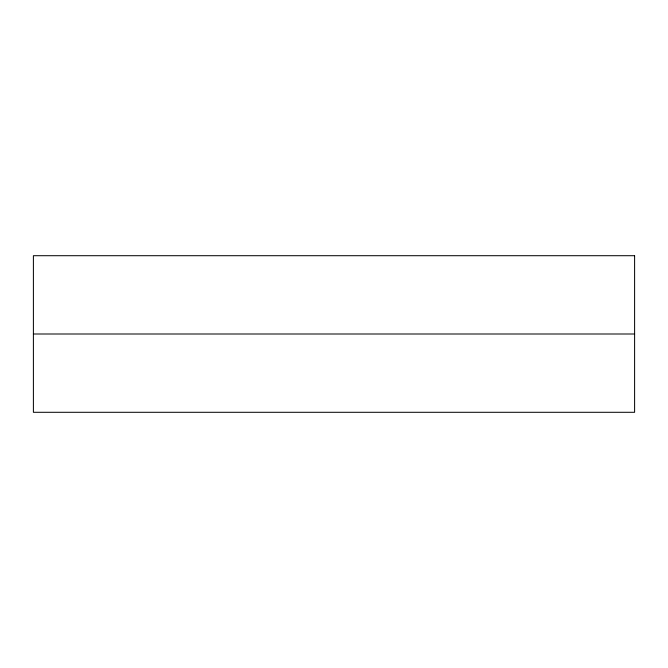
<?xml version="1.0" encoding="UTF-8"?>
<svg xmlns="http://www.w3.org/2000/svg" width="668" height="668" viewBox="0 0 668 668"><rect width="100%" height="100%" fill="white"/><g stroke="black" fill="none" stroke-linecap="round" stroke-linejoin="round"><path stroke-width="1" d="M33.4 334L634.6 334M634.6 255.702L33.4 255.702L33.4 412.298L634.6 412.298L634.6 255.702"/></g></svg>
